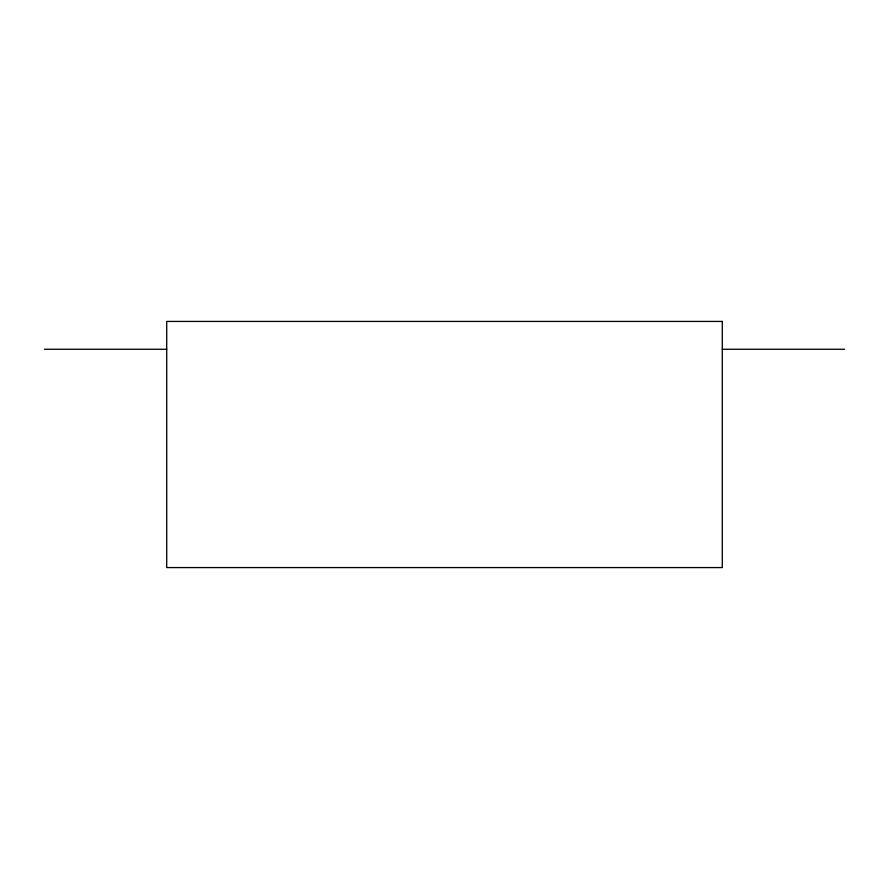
<?xml version="1.0" encoding="UTF-8"?>
<svg xmlns="http://www.w3.org/2000/svg" width="889" height="889" viewBox="0 0 889 889"><rect width="100%" height="100%" fill="white"/><g stroke="black" fill="none" stroke-linecap="round" stroke-linejoin="round"><path stroke-width="1.33" d="M44.45 349.266L166.71 349.266M722.29 349.266L844.55 349.266M722.29 321.429L166.71 321.429L166.71 567.571L722.29 567.571L722.29 321.429"/></g></svg>
